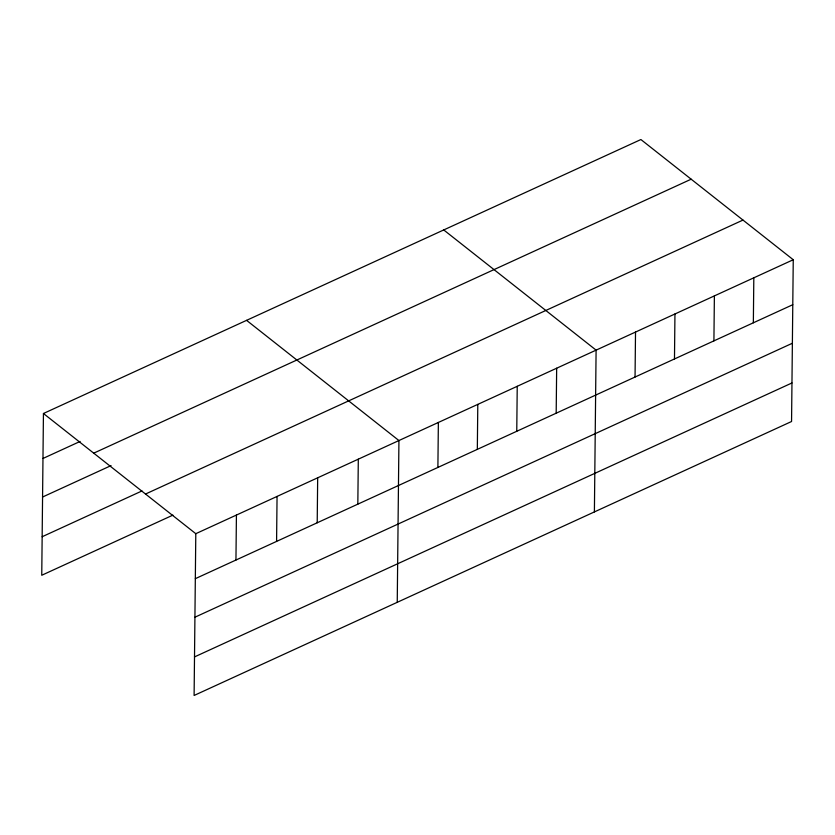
<?xml version="1.0" encoding="UTF-8"?>
<svg xmlns="http://www.w3.org/2000/svg" width="835" height="835" viewBox="0 0 835 835"><rect width="100%" height="100%" fill="white"/><g stroke="black" fill="none" stroke-linecap="round" stroke-linejoin="round"><path stroke-width="1.25" d="M43.441 413.492L195.797 533.69L194.106 695.461L791.559 421.508L793.25 259.737L640.894 139.539L43.441 413.492L41.75 575.263L172.918 515.122M235.95 560.034L236.42 515.059M276.583 541.404L277.053 496.439M317.206 522.783L317.676 477.808M357.829 504.152L358.309 459.177M397.241 602.317L398.932 440.546L246.576 320.348M437.895 467.443L438.365 422.468M477.328 449.355L477.797 404.38M516.761 431.277L517.23 386.302M556.183 413.2L556.663 368.225M594.395 511.907L596.096 350.136L443.74 229.949M635.049 377.034L635.519 332.059M674.482 358.956L674.951 313.981M713.915 340.868L714.384 295.893M753.347 322.79L753.817 277.815M42.971 458.467L80.118 441.433M93.718 453.165L691.171 179.201M42.575 497.013L111.055 465.606M42.157 536.728L141.981 490.949M145.52 494.028L742.973 220.075M195.797 533.69L793.25 259.737M195.327 578.665L792.78 304.712M194.92 617.211L792.373 343.248M194.503 656.915L791.956 382.962"/></g></svg>
